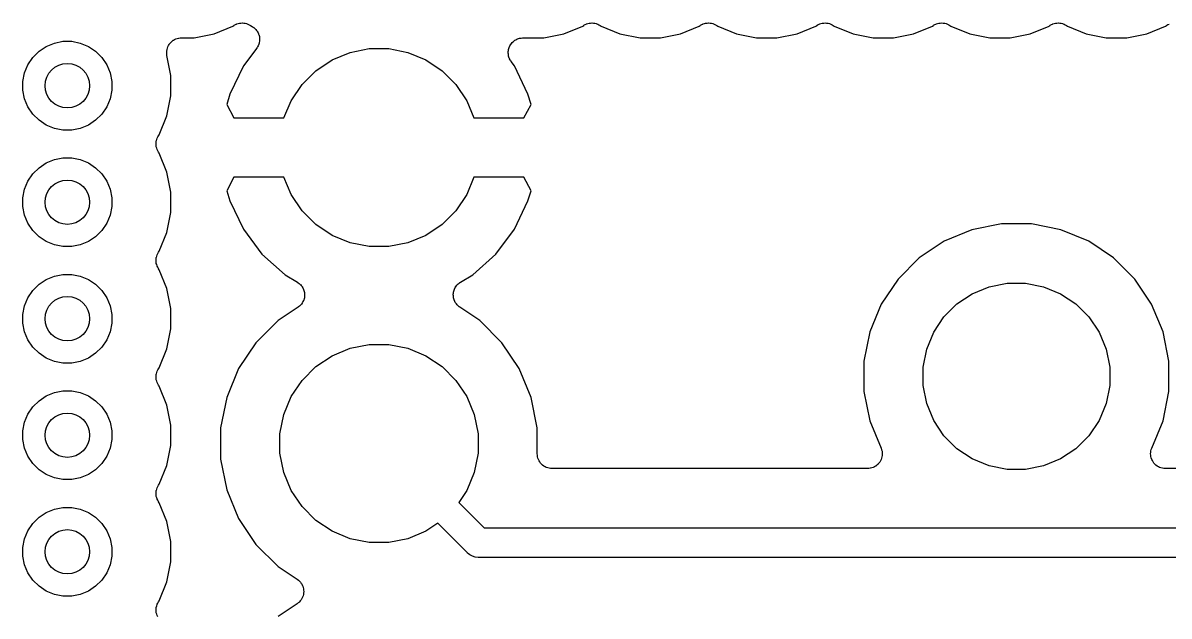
# Model space of a CAD drawing. Extents: x 1.14 to 3.55, y -2.64 to -1.26.
# Drawn here: x 2.9378 to 3.3248, y -2.4233 to -2.2229 of the extents above; entities that cross this region are included whole.
import ezdxf

# ---------------------------------------------------------------- set-up
doc = ezdxf.new("R2010")
doc.units = 0
doc.header["$MEASUREMENT"] = 0
doc.layers.add('BLACK', color=7, linetype='CONTINUOUS')

msp = doc.modelspace()

# ---------------------------------------------------------------- linework, layer by layer
at = {"layer": 'BLACK', "linetype": 'CONTINUOUS'}
for p, q in [((3.00234, -2.22657), (3.0087, -2.22393)), ((3.0087, -2.22393), (3.00903, -2.22371)), ((3.00903, -2.22371), (3.00905, -2.2237)), ((3.00905, -2.2237), (3.00905, -2.2237)), ((3.00905, -2.2237), (3.00906, -2.2237)), ((3.00906, -2.2237), (3.00909, -2.22367)), ((3.00909, -2.22367), (3.00951, -2.22346)), ((3.00951, -2.22346), (3.00992, -2.22324)), ((3.00992, -2.22324), (3.00994, -2.22323)), ((3.00994, -2.22323), (3.00996, -2.22322)), ((3.00996, -2.22322), (3.01041, -2.22309)), ((3.01041, -2.22309), (3.01085, -2.22296)), ((3.01085, -2.22296), (3.01087, -2.22296)), ((3.01087, -2.22296), (3.0109, -2.22295)), ((3.0109, -2.22295), (3.01136, -2.22291)), ((3.01136, -2.22291), (3.01182, -2.22287)), ((3.01182, -2.22287), (3.01185, -2.22287)), ((3.01185, -2.22287), (3.01187, -2.22287)), ((3.01187, -2.22287), (3.01233, -2.22292)), ((3.01233, -2.22292), (3.01279, -2.22297)), ((3.01279, -2.22297), (3.01282, -2.22297)), ((3.01282, -2.22297), (3.01284, -2.22297)), ((3.01284, -2.22297), (3.01328, -2.22311)), ((3.01328, -2.22311), (3.01373, -2.22325)), ((3.01373, -2.22325), (3.01375, -2.22326)), ((3.01375, -2.22326), (3.01377, -2.22327)), ((3.01377, -2.22327), (3.01418, -2.22349)), ((3.01418, -2.22349), (3.01459, -2.22371)), ((3.01459, -2.22371), (3.01521, -2.22413)), ((3.01521, -2.22413), (3.01553, -2.2243)), ((3.01553, -2.2243), (3.01562, -2.22438)), ((3.01562, -2.22438), (3.01571, -2.22444)), ((3.01571, -2.22444), (3.01599, -2.22469)), ((3.01599, -2.22469), (3.01628, -2.22493)), ((3.01628, -2.22493), (3.01635, -2.22502)), ((3.01635, -2.22502), (3.01643, -2.2251)), ((3.01643, -2.2251), (3.01665, -2.2254)), ((3.01665, -2.2254), (3.01689, -2.22569)), ((3.12045, -2.22657), (3.12681, -2.22393)), ((3.12681, -2.22393), (3.12714, -2.22371)), ((3.12714, -2.22371), (3.12716, -2.2237)), ((3.12716, -2.2237), (3.12717, -2.2237)), ((3.12717, -2.2237), (3.1272, -2.22367)), ((3.12717, -2.2237), (3.12717, -2.2237)), ((3.1272, -2.22367), (3.12762, -2.22346)), ((3.12762, -2.22346), (3.12803, -2.22324)), ((3.12803, -2.22324), (3.12805, -2.22323)), ((3.12805, -2.22323), (3.12807, -2.22322)), ((3.12807, -2.22322), (3.12852, -2.22309)), ((3.12852, -2.22309), (3.12896, -2.22296)), ((3.12896, -2.22296), (3.12898, -2.22296)), ((3.12898, -2.22296), (3.12901, -2.22295)), ((3.12901, -2.22295), (3.12947, -2.22291)), ((3.12947, -2.22291), (3.12993, -2.22287)), ((3.12993, -2.22287), (3.12996, -2.22287)), ((3.12996, -2.22287), (3.12998, -2.22287)), ((3.12998, -2.22287), (3.13044, -2.22292)), ((3.13044, -2.22292), (3.13091, -2.22297)), ((3.13091, -2.22297), (3.13093, -2.22297)), ((3.13093, -2.22297), (3.13095, -2.22297)), ((3.13095, -2.22297), (3.13139, -2.22311)), ((3.13139, -2.22311), (3.13184, -2.22325)), ((3.13184, -2.22325), (3.13186, -2.22326)), ((3.13186, -2.22326), (3.13188, -2.22327)), ((3.13188, -2.22327), (3.13229, -2.22349)), ((3.13229, -2.22349), (3.1327, -2.22371)), ((3.1327, -2.22371), (3.13303, -2.22393)), ((3.13303, -2.22393), (3.1394, -2.22657)), ((3.15982, -2.22657), (3.16619, -2.22393)), ((3.16619, -2.22393), (3.16651, -2.22371)), ((3.16651, -2.22371), (3.16653, -2.2237)), ((3.16653, -2.2237), (3.16654, -2.2237)), ((3.16654, -2.2237), (3.16657, -2.22367)), ((3.16654, -2.2237), (3.16654, -2.2237)), ((3.16657, -2.22367), (3.16699, -2.22346)), ((3.16699, -2.22346), (3.1674, -2.22324)), ((3.1674, -2.22324), (3.16742, -2.22323)), ((3.16742, -2.22323), (3.16744, -2.22322)), ((3.16744, -2.22322), (3.16789, -2.22309)), ((3.16789, -2.22309), (3.16833, -2.22296)), ((3.16833, -2.22296), (3.16835, -2.22296)), ((3.16835, -2.22296), (3.16838, -2.22295)), ((3.16838, -2.22295), (3.16884, -2.22291)), ((3.16884, -2.22291), (3.1693, -2.22287)), ((3.1693, -2.22287), (3.16933, -2.22287)), ((3.16933, -2.22287), (3.16935, -2.22287)), ((3.16935, -2.22287), (3.16981, -2.22292)), ((3.16981, -2.22292), (3.17028, -2.22297)), ((3.17028, -2.22297), (3.1703, -2.22297)), ((3.1703, -2.22297), (3.17032, -2.22297)), ((3.17032, -2.22297), (3.17076, -2.22311)), ((3.17076, -2.22311), (3.17121, -2.22325)), ((3.17121, -2.22325), (3.17123, -2.22326)), ((3.17123, -2.22326), (3.17125, -2.22327)), ((3.17125, -2.22327), (3.17166, -2.22349)), ((3.17166, -2.22349), (3.17207, -2.22371)), ((3.17207, -2.22371), (3.1724, -2.22393)), ((3.1724, -2.22393), (3.17877, -2.22657)), ((3.19919, -2.22657), (3.20556, -2.22393)), ((3.20556, -2.22393), (3.20588, -2.22371)), ((3.20588, -2.22371), (3.2059, -2.2237)), ((3.2059, -2.2237), (3.20591, -2.2237)), ((3.20591, -2.2237), (3.20594, -2.22367)), ((3.20591, -2.2237), (3.20591, -2.2237)), ((3.20594, -2.22367), (3.20636, -2.22346)), ((3.20636, -2.22346), (3.20677, -2.22324)), ((3.20677, -2.22324), (3.20679, -2.22323)), ((3.20679, -2.22323), (3.20681, -2.22322)), ((3.20681, -2.22322), (3.20726, -2.22309)), ((3.20726, -2.22309), (3.2077, -2.22296)), ((3.2077, -2.22296), (3.20772, -2.22296)), ((3.20772, -2.22296), (3.20775, -2.22295)), ((3.20775, -2.22295), (3.20821, -2.22291)), ((3.20821, -2.22291), (3.20867, -2.22287)), ((3.20867, -2.22287), (3.2087, -2.22287)), ((3.2087, -2.22287), (3.20872, -2.22287)), ((3.20872, -2.22287), (3.20918, -2.22292)), ((3.20918, -2.22292), (3.20965, -2.22297)), ((3.20965, -2.22297), (3.20967, -2.22297)), ((3.20967, -2.22297), (3.20969, -2.22297)), ((3.20969, -2.22297), (3.21013, -2.22311)), ((3.21013, -2.22311), (3.21058, -2.22325)), ((3.21058, -2.22325), (3.2106, -2.22326)), ((3.2106, -2.22326), (3.21062, -2.22327)), ((3.21062, -2.22327), (3.21103, -2.22349)), ((3.21103, -2.22349), (3.21144, -2.22371)), ((3.21144, -2.22371), (3.21177, -2.22393)), ((3.21177, -2.22393), (3.21814, -2.22657)), ((3.23856, -2.22657), (3.24493, -2.22393)), ((3.24493, -2.22393), (3.24525, -2.22371)), ((3.24525, -2.22371), (3.24527, -2.2237)), ((3.24527, -2.2237), (3.24528, -2.2237)), ((3.24528, -2.2237), (3.24531, -2.22367)), ((3.24528, -2.2237), (3.24528, -2.2237)), ((3.24531, -2.22367), (3.24573, -2.22346)), ((3.24573, -2.22346), (3.24614, -2.22324)), ((3.24614, -2.22324), (3.24616, -2.22323)), ((3.24616, -2.22323), (3.24618, -2.22322)), ((3.24618, -2.22322), (3.24663, -2.22309)), ((3.24663, -2.22309), (3.24707, -2.22296)), ((3.24707, -2.22296), (3.2471, -2.22296)), ((3.2471, -2.22296), (3.24712, -2.22295)), ((3.24712, -2.22295), (3.24758, -2.22291)), ((3.24758, -2.22291), (3.24804, -2.22287)), ((3.24804, -2.22287), (3.24807, -2.22287)), ((3.24807, -2.22287), (3.24809, -2.22287)), ((3.24809, -2.22287), (3.24855, -2.22292)), ((3.24855, -2.22292), (3.24902, -2.22297)), ((3.24902, -2.22297), (3.24904, -2.22297)), ((3.24904, -2.22297), (3.24906, -2.22297)), ((3.24906, -2.22297), (3.2495, -2.22311)), ((3.2495, -2.22311), (3.24995, -2.22325)), ((3.24995, -2.22325), (3.24997, -2.22326)), ((3.24997, -2.22326), (3.24999, -2.22327)), ((3.24999, -2.22327), (3.2504, -2.22349)), ((3.2504, -2.22349), (3.25081, -2.22371)), ((3.25081, -2.22371), (3.25114, -2.22393)), ((3.25114, -2.22393), (3.25751, -2.22657)), ((3.27793, -2.22657), (3.2843, -2.22393)), ((3.2843, -2.22393), (3.28462, -2.22371)), ((3.28462, -2.22371), (3.28464, -2.2237)), ((3.28464, -2.2237), (3.28465, -2.2237)), ((3.28465, -2.2237), (3.28468, -2.22367)), ((3.28465, -2.2237), (3.28465, -2.2237)), ((3.28468, -2.22367), (3.2851, -2.22346)), ((3.2851, -2.22346), (3.28551, -2.22324)), ((3.28551, -2.22324), (3.28553, -2.22323)), ((3.28553, -2.22323), (3.28555, -2.22322)), ((3.28555, -2.22322), (3.286, -2.22309)), ((3.286, -2.22309), (3.28644, -2.22296)), ((3.28644, -2.22296), (3.28647, -2.22296)), ((3.28647, -2.22296), (3.28649, -2.22295)), ((3.28649, -2.22295), (3.28695, -2.22291)), ((3.28695, -2.22291), (3.28741, -2.22287)), ((3.28741, -2.22287), (3.28744, -2.22287)), ((3.28744, -2.22287), (3.28746, -2.22287)), ((3.28746, -2.22287), (3.28792, -2.22292)), ((3.28792, -2.22292), (3.28839, -2.22297)), ((3.28839, -2.22297), (3.28841, -2.22297)), ((3.28841, -2.22297), (3.28843, -2.22297)), ((3.28843, -2.22297), (3.28887, -2.22311)), ((3.28887, -2.22311), (3.28932, -2.22325)), ((3.28932, -2.22325), (3.28934, -2.22326)), ((3.28934, -2.22326), (3.28936, -2.22327)), ((3.28936, -2.22327), (3.28977, -2.22349)), ((3.28977, -2.22349), (3.29018, -2.22371)), ((3.29018, -2.22371), (3.29051, -2.22393)), ((3.29051, -2.22393), (3.29688, -2.22657)), ((3.3173, -2.22657), (3.32367, -2.22393)), ((3.32367, -2.22393), (3.32399, -2.22371)), ((3.32399, -2.22371), (3.32401, -2.2237)), ((3.32401, -2.2237), (3.32402, -2.2237)), ((3.32402, -2.2237), (3.32405, -2.22367)), ((3.32402, -2.2237), (3.32402, -2.2237)), ((3.32405, -2.22367), (3.32447, -2.22346)), ((3.32447, -2.22346), (3.32488, -2.22324)), ((2.94838, -2.22967), (2.95128, -2.22909)), ((2.95128, -2.22909), (2.95423, -2.22909)), ((2.95423, -2.22909), (2.95713, -2.22967)), ((2.98749, -2.22973), (2.98779, -2.22937)), ((2.98779, -2.22937), (2.9878, -2.22936)), ((2.9878, -2.22936), (2.98781, -2.22934)), ((2.98781, -2.22934), (2.98818, -2.22905)), ((2.98818, -2.22905), (2.98855, -2.22875)), ((2.98855, -2.22875), (2.98856, -2.22874)), ((2.98856, -2.22874), (2.98857, -2.22873)), ((2.98857, -2.22873), (2.98899, -2.22851)), ((2.98899, -2.22851), (2.98941, -2.22829)), ((2.98941, -2.22829), (2.98942, -2.22829)), ((2.98942, -2.22829), (2.98944, -2.22828)), ((2.98944, -2.22828), (2.98989, -2.22814)), ((2.98989, -2.22814), (2.99034, -2.22801)), ((2.99034, -2.22801), (2.99036, -2.22801)), ((2.99036, -2.22801), (2.99037, -2.228)), ((2.99037, -2.228), (2.99085, -2.22796)), ((2.99085, -2.22796), (2.99132, -2.22791)), ((2.99132, -2.22791), (2.99557, -2.22791)), ((2.99557, -2.22791), (3.00234, -2.22657)), ((3.01689, -2.22569), (3.01694, -2.22579)), ((3.01694, -2.22579), (3.01701, -2.22589)), ((3.01701, -2.22589), (3.01716, -2.22623)), ((3.01716, -2.22623), (3.01734, -2.22656)), ((3.01734, -2.22656), (3.01737, -2.22667)), ((3.01737, -2.22667), (3.01742, -2.22677)), ((3.01742, -2.22677), (3.01751, -2.22714)), ((3.01751, -2.22714), (3.01761, -2.22749)), ((3.01756, -2.22955), (3.01754, -2.22966)), ((3.01759, -2.22944), (3.01756, -2.22955)), ((3.01763, -2.22906), (3.01759, -2.22944)), ((3.01761, -2.22749), (3.01762, -2.22761)), ((3.01762, -2.22761), (3.01765, -2.22772)), ((3.01769, -2.22869), (3.01763, -2.22906)), ((3.01765, -2.22772), (3.01766, -2.22809)), ((3.01766, -2.22809), (3.0177, -2.22847)), ((3.0177, -2.22847), (3.01768, -2.22858)), ((3.01768, -2.22858), (3.01769, -2.22869)), ((3.10274, -2.22983), (3.10297, -2.22954)), ((3.10297, -2.22954), (3.10305, -2.22946)), ((3.10305, -2.22946), (3.10313, -2.22937)), ((3.10313, -2.22937), (3.10342, -2.22913)), ((3.10342, -2.22913), (3.10369, -2.22888)), ((3.10369, -2.22888), (3.10379, -2.22882)), ((3.10379, -2.22882), (3.10389, -2.22875)), ((3.10389, -2.22875), (3.10421, -2.22858)), ((3.10421, -2.22858), (3.10453, -2.22839)), ((3.10453, -2.22839), (3.10464, -2.22835)), ((3.10464, -2.22835), (3.10475, -2.22829)), ((3.10475, -2.22829), (3.1051, -2.22818)), ((3.1051, -2.22818), (3.10545, -2.22806)), ((3.10545, -2.22806), (3.10557, -2.22804)), ((3.10557, -2.22804), (3.10568, -2.22801)), ((3.10568, -2.22801), (3.10605, -2.22797)), ((3.10605, -2.22797), (3.10642, -2.22792)), ((3.10642, -2.22792), (3.10653, -2.22792)), ((3.10653, -2.22792), (3.10665, -2.22791)), ((3.10665, -2.22791), (3.11368, -2.22791)), ((3.11368, -2.22791), (3.12045, -2.22657)), ((3.1394, -2.22657), (3.14616, -2.22791)), ((3.14616, -2.22791), (3.15305, -2.22791)), ((3.15305, -2.22791), (3.15982, -2.22657)), ((3.17877, -2.22657), (3.18553, -2.22791)), ((3.18553, -2.22791), (3.19242, -2.22791)), ((3.19242, -2.22791), (3.19919, -2.22657)), ((3.21814, -2.22657), (3.2249, -2.22791)), ((3.2249, -2.22791), (3.23179, -2.22791)), ((3.23179, -2.22791), (3.23856, -2.22657)), ((3.25751, -2.22657), (3.26427, -2.22791)), ((3.26427, -2.22791), (3.27116, -2.22791)), ((3.27116, -2.22791), (3.27793, -2.22657)), ((3.29688, -2.22657), (3.30364, -2.22791)), ((3.30364, -2.22791), (3.31053, -2.22791)), ((3.31053, -2.22791), (3.3173, -2.22657)), ((2.9411, -2.23453), (2.94319, -2.23244)), ((2.94319, -2.23244), (2.94565, -2.2308)), ((2.94565, -2.2308), (2.94838, -2.22967)), ((2.95713, -2.22967), (2.95986, -2.2308)), ((2.95986, -2.2308), (2.96232, -2.23244)), ((2.96232, -2.23244), (2.96441, -2.23453)), ((2.98632, -2.23285), (2.98637, -2.23238)), ((2.98632, -2.23286), (2.98632, -2.23285)), ((2.98632, -2.23288), (2.98632, -2.23286)), ((2.98636, -2.23335), (2.98632, -2.23288)), ((2.9864, -2.23382), (2.98636, -2.23335)), ((2.98637, -2.23238), (2.98642, -2.23191)), ((2.98642, -2.23188), (2.98657, -2.23143)), ((2.98642, -2.23189), (2.98642, -2.23188)), ((2.98642, -2.23191), (2.98642, -2.23189)), ((2.98657, -2.23143), (2.98671, -2.23098)), ((2.98671, -2.23096), (2.98672, -2.23095)), ((2.98671, -2.23098), (2.98671, -2.23096)), ((2.98672, -2.23095), (2.98694, -2.23053)), ((2.98694, -2.23053), (2.98717, -2.23012)), ((2.98717, -2.23012), (2.98718, -2.23011)), ((2.98718, -2.23011), (2.98719, -2.23009)), ((2.98719, -2.23009), (2.98749, -2.22973)), ((3.01671, -2.23141), (3.01224, -2.2374)), ((3.01676, -2.23131), (3.01671, -2.23141)), ((3.01684, -2.23123), (3.01676, -2.23131)), ((3.01702, -2.2309), (3.01684, -2.23123)), ((3.01721, -2.23058), (3.01702, -2.2309)), ((3.01725, -2.23047), (3.01721, -2.23058)), ((3.0173, -2.23037), (3.01725, -2.23047)), ((3.01741, -2.23001), (3.0173, -2.23037)), ((3.01754, -2.22966), (3.01741, -2.23001)), ((3.04215, -2.23534), (3.04824, -2.23282)), ((3.04824, -2.23282), (3.0547, -2.23154)), ((3.0547, -2.23154), (3.0613, -2.23154)), ((3.0613, -2.23154), (3.06776, -2.23282)), ((3.06776, -2.23282), (3.07385, -2.23534)), ((3.10165, -2.23288), (3.10169, -2.23251)), ((3.10166, -2.233), (3.10165, -2.23288)), ((3.10166, -2.23312), (3.10166, -2.233)), ((3.10171, -2.23348), (3.10166, -2.23312)), ((3.10169, -2.23251), (3.10171, -2.23214)), ((3.10171, -2.23214), (3.10174, -2.23203)), ((3.10174, -2.23203), (3.10175, -2.23191)), ((3.10175, -2.23191), (3.10186, -2.23155)), ((3.10186, -2.23155), (3.10196, -2.2312)), ((3.10196, -2.2312), (3.10201, -2.23109)), ((3.10201, -2.23109), (3.10204, -2.23098)), ((3.10204, -2.23098), (3.10222, -2.23065)), ((3.10222, -2.23065), (3.10238, -2.23032)), ((3.10238, -2.23032), (3.10245, -2.23022)), ((3.10245, -2.23022), (3.10251, -2.23012)), ((3.10251, -2.23012), (3.10274, -2.22983)), ((2.93833, -2.23972), (2.93946, -2.23699)), ((2.93946, -2.23699), (2.9411, -2.23453)), ((2.96441, -2.23453), (2.96605, -2.23699)), ((2.96605, -2.23699), (2.96718, -2.23972)), ((2.9864, -2.23385), (2.9864, -2.23382)), ((2.98641, -2.23389), (2.9864, -2.23385)), ((2.9864, -2.23385), (2.9864, -2.23385)), ((2.9864, -2.23385), (2.9864, -2.23385)), ((2.98776, -2.24065), (2.98641, -2.23389)), ((3.03667, -2.23901), (3.04215, -2.23534)), ((3.07385, -2.23534), (3.07933, -2.23901)), ((3.10174, -2.23385), (3.10171, -2.23348)), ((3.10177, -2.23396), (3.10174, -2.23385)), ((3.10179, -2.23408), (3.10177, -2.23396)), ((3.10191, -2.23443), (3.10179, -2.23408)), ((3.10202, -2.23479), (3.10191, -2.23443)), ((3.10207, -2.23489), (3.10202, -2.23479)), ((3.10211, -2.235), (3.10207, -2.23489)), ((3.1023, -2.23532), (3.10211, -2.235)), ((3.10247, -2.23565), (3.1023, -2.23532)), ((3.10254, -2.23574), (3.10247, -2.23565)), ((3.1026, -2.23585), (3.10254, -2.23574)), ((3.10264, -2.2359), (3.1026, -2.23585)), ((3.10376, -2.2374), (3.10264, -2.2359)), ((2.93776, -2.24262), (2.93833, -2.23972)), ((2.96718, -2.23972), (2.96776, -2.24262)), ((2.98776, -2.24754), (2.98776, -2.24065)), ((3.01224, -2.2374), (3.00768, -2.24696)), ((3.03201, -2.24367), (3.03667, -2.23901)), ((3.07933, -2.23901), (3.08399, -2.24367)), ((3.10832, -2.24696), (3.10376, -2.2374)), ((2.93776, -2.24557), (2.93776, -2.24262)), ((2.96776, -2.24262), (2.96776, -2.24557)), ((3.02834, -2.24915), (3.03201, -2.24367)), ((3.08399, -2.24367), (3.08766, -2.24915)), ((2.93833, -2.24847), (2.93776, -2.24557)), ((2.93946, -2.2512), (2.93833, -2.24847)), ((2.96718, -2.24847), (2.96605, -2.2512)), ((2.96776, -2.24557), (2.96718, -2.24847)), ((2.98641, -2.2543), (2.98776, -2.24754)), ((3.00768, -2.24696), (3.00663, -2.25043)), ((3.10937, -2.25043), (3.10832, -2.24696)), ((2.9411, -2.25366), (2.93946, -2.2512)), ((2.96605, -2.2512), (2.96441, -2.25366)), ((3.00663, -2.25043), (3.00904, -2.255)), ((3.02592, -2.255), (3.02834, -2.24915)), ((3.08766, -2.24915), (3.09008, -2.255)), ((3.10696, -2.255), (3.10937, -2.25043)), ((2.94319, -2.25575), (2.9411, -2.25366)), ((2.94565, -2.25739), (2.94319, -2.25575)), ((2.96232, -2.25575), (2.95986, -2.25739)), ((2.96441, -2.25366), (2.96232, -2.25575)), ((2.98377, -2.26067), (2.98641, -2.2543)), ((3.00904, -2.255), (3.02592, -2.255)), ((3.09008, -2.255), (3.10696, -2.255)), ((2.94838, -2.25852), (2.94565, -2.25739)), ((2.95128, -2.25909), (2.94838, -2.25852)), ((2.95423, -2.25909), (2.95128, -2.25909)), ((2.95713, -2.25852), (2.95423, -2.25909)), ((2.95986, -2.25739), (2.95713, -2.25852)), ((2.98271, -2.26372), (2.98276, -2.26326)), ((2.98271, -2.26374), (2.98271, -2.26372)), ((2.98271, -2.26377), (2.98271, -2.26374)), ((2.98275, -2.26423), (2.98271, -2.26377)), ((2.98279, -2.26469), (2.98275, -2.26423)), ((2.98276, -2.26326), (2.98281, -2.2628)), ((2.98281, -2.26277), (2.98282, -2.26275)), ((2.98281, -2.2628), (2.98281, -2.26277)), ((2.98282, -2.26275), (2.98296, -2.26231)), ((2.98296, -2.26231), (2.98309, -2.26186)), ((2.98309, -2.26186), (2.9831, -2.26184)), ((2.9831, -2.26184), (2.98311, -2.26182)), ((2.98311, -2.26182), (2.98333, -2.26141)), ((2.98333, -2.26141), (2.98355, -2.261)), ((2.98355, -2.261), (2.98377, -2.26067)), ((2.9828, -2.26472), (2.98279, -2.26469)), ((2.9828, -2.26474), (2.9828, -2.26472)), ((2.98294, -2.26518), (2.9828, -2.26474)), ((2.98307, -2.26563), (2.98294, -2.26518)), ((2.98308, -2.26565), (2.98307, -2.26563)), ((2.98308, -2.26567), (2.98308, -2.26565)), ((2.9833, -2.26608), (2.98308, -2.26567)), ((2.98351, -2.2665), (2.9833, -2.26608)), ((2.98354, -2.26653), (2.98351, -2.2665)), ((2.98354, -2.26654), (2.98354, -2.26653)), ((2.98355, -2.26656), (2.98354, -2.26654)), ((2.98354, -2.26654), (2.98354, -2.26654)), ((2.98377, -2.26689), (2.98355, -2.26656)), ((2.98641, -2.27326), (2.98377, -2.26689)), ((2.9411, -2.2739), (2.94319, -2.27181)), ((2.94319, -2.27181), (2.94565, -2.27017)), ((2.94565, -2.27017), (2.94838, -2.26904)), ((2.94838, -2.26904), (2.95128, -2.26846)), ((2.95128, -2.26846), (2.95423, -2.26846)), ((2.95423, -2.26846), (2.95713, -2.26904)), ((2.95713, -2.26904), (2.95986, -2.27017)), ((2.95986, -2.27017), (2.96232, -2.27181)), ((2.96232, -2.27181), (2.96441, -2.2739)), ((2.93946, -2.27636), (2.9411, -2.2739)), ((2.96441, -2.2739), (2.96605, -2.27636)), ((2.98776, -2.28002), (2.98641, -2.27326)), ((3.00904, -2.275), (3.00663, -2.27957)), ((3.02592, -2.275), (3.00904, -2.275)), ((3.02834, -2.28085), (3.02592, -2.275)), ((3.09008, -2.275), (3.08766, -2.28085)), ((3.10696, -2.275), (3.09008, -2.275)), ((3.10937, -2.27957), (3.10696, -2.275)), ((2.93776, -2.28199), (2.93833, -2.27909)), ((2.93833, -2.27909), (2.93946, -2.27636)), ((2.96605, -2.27636), (2.96718, -2.27909)), ((2.96718, -2.27909), (2.96776, -2.28199)), ((3.00663, -2.27957), (3.00768, -2.28304)), ((3.10832, -2.28304), (3.10937, -2.27957)), ((2.93776, -2.28494), (2.93776, -2.28199)), ((2.96776, -2.28199), (2.96776, -2.28494)), ((2.98776, -2.28691), (2.98776, -2.28002)), ((3.00768, -2.28304), (3.01224, -2.2926)), ((3.03201, -2.28633), (3.02834, -2.28085)), ((3.08766, -2.28085), (3.08399, -2.28633)), ((3.10376, -2.2926), (3.10832, -2.28304)), ((2.93833, -2.28784), (2.93776, -2.28494)), ((2.96776, -2.28494), (2.96718, -2.28784)), ((2.98641, -2.29367), (2.98776, -2.28691)), ((3.03667, -2.29099), (3.03201, -2.28633)), ((3.08399, -2.28633), (3.07933, -2.29099)), ((2.93946, -2.29057), (2.93833, -2.28784)), ((2.9411, -2.29303), (2.93946, -2.29057)), ((2.96605, -2.29057), (2.96441, -2.29303)), ((2.96718, -2.28784), (2.96605, -2.29057)), ((3.04215, -2.29466), (3.03667, -2.29099)), ((3.07933, -2.29099), (3.07385, -2.29466)), ((3.26822, -2.29079), (3.25827, -2.29277)), ((3.27836, -2.29079), (3.26822, -2.29079)), ((3.28831, -2.29277), (3.27836, -2.29079)), ((2.94319, -2.29512), (2.9411, -2.29303)), ((2.94565, -2.29676), (2.94319, -2.29512)), ((2.96232, -2.29512), (2.95986, -2.29676)), ((2.96441, -2.29303), (2.96232, -2.29512)), ((2.98377, -2.30004), (2.98641, -2.29367)), ((3.01224, -2.2926), (3.0185, -2.301)), ((3.04824, -2.29718), (3.04215, -2.29466)), ((3.07385, -2.29466), (3.06776, -2.29718)), ((3.0975, -2.301), (3.10376, -2.2926)), ((3.25827, -2.29277), (3.2489, -2.29665)), ((3.29768, -2.29665), (3.28831, -2.29277)), ((2.94838, -2.29789), (2.94565, -2.29676)), ((2.95128, -2.29846), (2.94838, -2.29789)), ((2.95423, -2.29846), (2.95128, -2.29846)), ((2.95713, -2.29789), (2.95423, -2.29846)), ((2.95986, -2.29676), (2.95713, -2.29789)), ((3.0547, -2.29846), (3.04824, -2.29718)), ((3.0613, -2.29846), (3.0547, -2.29846)), ((3.06776, -2.29718), (3.0613, -2.29846)), ((3.2489, -2.29665), (3.24046, -2.30229)), ((3.30612, -2.30229), (3.29768, -2.29665)), ((2.98271, -2.30309), (2.98276, -2.30263)), ((2.98271, -2.30311), (2.98271, -2.30309)), ((2.98276, -2.30263), (2.98281, -2.30217)), ((2.98281, -2.30214), (2.98282, -2.30212)), ((2.98281, -2.30217), (2.98281, -2.30214)), ((2.98282, -2.30212), (2.98296, -2.30168)), ((2.98296, -2.30168), (2.98309, -2.30123)), ((2.98309, -2.30123), (2.9831, -2.30121)), ((2.9831, -2.30121), (2.98311, -2.30119)), ((2.98311, -2.30119), (2.98333, -2.30078)), ((2.98333, -2.30078), (2.98355, -2.30037)), ((2.98355, -2.30037), (2.98377, -2.30004)), ((3.0185, -2.301), (3.02628, -2.30801)), ((3.08972, -2.30801), (3.0975, -2.301)), ((3.24046, -2.30229), (3.23329, -2.30946)), ((3.31329, -2.30946), (3.30612, -2.30229)), ((2.98271, -2.30314), (2.98271, -2.30311)), ((2.98275, -2.3036), (2.98271, -2.30314)), ((2.98279, -2.30407), (2.98275, -2.3036)), ((2.9828, -2.30409), (2.98279, -2.30407)), ((2.9828, -2.30411), (2.9828, -2.30409)), ((2.98294, -2.30455), (2.9828, -2.30411)), ((2.98307, -2.305), (2.98294, -2.30455)), ((2.98308, -2.30502), (2.98307, -2.305)), ((2.98308, -2.30504), (2.98308, -2.30502)), ((2.9833, -2.30545), (2.98308, -2.30504)), ((2.98351, -2.30587), (2.9833, -2.30545)), ((2.98354, -2.3059), (2.98351, -2.30587)), ((2.98354, -2.30591), (2.98354, -2.3059)), ((2.98355, -2.30593), (2.98354, -2.30591)), ((2.98354, -2.30591), (2.98354, -2.30591)), ((2.98377, -2.30626), (2.98355, -2.30593)), ((2.98641, -2.31263), (2.98377, -2.30626)), ((2.94319, -2.31118), (2.94565, -2.30954)), ((2.94565, -2.30954), (2.94838, -2.30841)), ((2.94838, -2.30841), (2.95128, -2.30783)), ((2.95128, -2.30783), (2.95423, -2.30783)), ((2.95423, -2.30783), (2.95713, -2.30841)), ((2.95713, -2.30841), (2.95986, -2.30954)), ((2.95986, -2.30954), (2.96232, -2.31118)), ((3.02628, -2.30801), (3.03046, -2.3105)), ((3.03046, -2.3105), (3.03052, -2.31054)), ((3.03052, -2.31054), (3.03061, -2.31061)), ((3.03061, -2.31061), (3.03072, -2.31066)), ((3.03072, -2.31066), (3.031, -2.3109)), ((3.08505, -2.31086), (3.08534, -2.31062)), ((3.08534, -2.31062), (3.08544, -2.31057)), ((3.08544, -2.31057), (3.08554, -2.3105)), ((3.08554, -2.3105), (3.08972, -2.30801)), ((3.23329, -2.30946), (3.22765, -2.3179)), ((3.2641, -2.312), (3.27019, -2.31079)), ((3.27019, -2.31079), (3.27639, -2.31079)), ((3.27639, -2.31079), (3.28248, -2.312)), ((3.31892, -2.3179), (3.31329, -2.30946)), ((2.93946, -2.31573), (2.9411, -2.31327)), ((2.9411, -2.31327), (2.94319, -2.31118)), ((2.96232, -2.31118), (2.96441, -2.31327)), ((2.96441, -2.31327), (2.96605, -2.31573)), ((2.98776, -2.31939), (2.98641, -2.31263)), ((3.031, -2.3109), (3.0313, -2.31113)), ((3.0313, -2.31113), (3.03138, -2.31121)), ((3.03138, -2.31121), (3.03147, -2.31129)), ((3.03147, -2.31129), (3.0317, -2.31158)), ((3.0317, -2.31158), (3.03195, -2.31186)), ((3.03195, -2.31186), (3.03201, -2.31196)), ((3.03201, -2.31196), (3.03208, -2.31205)), ((3.03208, -2.31205), (3.03225, -2.31238)), ((3.03225, -2.31238), (3.03244, -2.3127)), ((3.03244, -2.3127), (3.03248, -2.31281)), ((3.03248, -2.31281), (3.03253, -2.31291)), ((3.03253, -2.31291), (3.03264, -2.31327)), ((3.03264, -2.31327), (3.03276, -2.31362)), ((3.03276, -2.31362), (3.03278, -2.31373)), ((3.03278, -2.31373), (3.03281, -2.31385)), ((3.03281, -2.31385), (3.03285, -2.31422)), ((3.03285, -2.31422), (3.0329, -2.31458)), ((3.0329, -2.31458), (3.03289, -2.3147)), ((3.03289, -2.3147), (3.0329, -2.31482)), ((3.0831, -2.31451), (3.08316, -2.31415)), ((3.08311, -2.31463), (3.0831, -2.31451)), ((3.0831, -2.31475), (3.08311, -2.31463)), ((3.08316, -2.31415), (3.0832, -2.31378)), ((3.0832, -2.31378), (3.08324, -2.31367)), ((3.08324, -2.31367), (3.08325, -2.31355)), ((3.08325, -2.31355), (3.08338, -2.3132)), ((3.08338, -2.3132), (3.08349, -2.31285)), ((3.08349, -2.31285), (3.08355, -2.31274)), ((3.08355, -2.31274), (3.08359, -2.31263)), ((3.08359, -2.31263), (3.08378, -2.31232)), ((3.08378, -2.31232), (3.08396, -2.31199)), ((3.08396, -2.31199), (3.08403, -2.3119)), ((3.08403, -2.3119), (3.08409, -2.3118)), ((3.08409, -2.3118), (3.08435, -2.31152)), ((3.08435, -2.31152), (3.08458, -2.31124)), ((3.08458, -2.31124), (3.08467, -2.31116)), ((3.08467, -2.31116), (3.08475, -2.31108)), ((3.08475, -2.31108), (3.08505, -2.31086)), ((3.25321, -2.31782), (3.25837, -2.31438)), ((3.25837, -2.31438), (3.2641, -2.312)), ((3.28248, -2.312), (3.28821, -2.31438)), ((3.28821, -2.31438), (3.29337, -2.31782)), ((2.93776, -2.32136), (2.93833, -2.31846)), ((2.93833, -2.31846), (2.93946, -2.31573)), ((2.96605, -2.31573), (2.96718, -2.31846)), ((2.96718, -2.31846), (2.96776, -2.32136)), ((3.03115, -2.31857), (3.03087, -2.31882)), ((3.03144, -2.31833), (3.03115, -2.31857)), ((3.03151, -2.31824), (3.03144, -2.31833)), ((3.0316, -2.31817), (3.03151, -2.31824)), ((3.03182, -2.31787), (3.0316, -2.31817)), ((3.03206, -2.31758), (3.03182, -2.31787)), ((3.03211, -2.31748), (3.03206, -2.31758)), ((3.03218, -2.31738), (3.03211, -2.31748)), ((3.03234, -2.31705), (3.03218, -2.31738)), ((3.03252, -2.31672), (3.03234, -2.31705)), ((3.03255, -2.31661), (3.03252, -2.31672)), ((3.0326, -2.3165), (3.03255, -2.31661)), ((3.03269, -2.31614), (3.0326, -2.3165)), ((3.0328, -2.31579), (3.03269, -2.31614)), ((3.03282, -2.31567), (3.0328, -2.31579)), ((3.03284, -2.31556), (3.03282, -2.31567)), ((3.03286, -2.31519), (3.03284, -2.31556)), ((3.0329, -2.31482), (3.03286, -2.31519)), ((3.08313, -2.31512), (3.0831, -2.31475)), ((3.08315, -2.31549), (3.08313, -2.31512)), ((3.08317, -2.3156), (3.08315, -2.31549)), ((3.08318, -2.31572), (3.08317, -2.3156)), ((3.08329, -2.31608), (3.08318, -2.31572)), ((3.08337, -2.31644), (3.08329, -2.31608)), ((3.08342, -2.31654), (3.08337, -2.31644)), ((3.08346, -2.31666), (3.08342, -2.31654)), ((3.08363, -2.31699), (3.08346, -2.31666)), ((3.08378, -2.31732), (3.08363, -2.31699)), ((3.08385, -2.31742), (3.08378, -2.31732)), ((3.08391, -2.31752), (3.08385, -2.31742)), ((3.08414, -2.31781), (3.08391, -2.31752)), ((3.08436, -2.31811), (3.08414, -2.31781)), ((3.08444, -2.31819), (3.08436, -2.31811)), ((3.08452, -2.31828), (3.08444, -2.31819)), ((3.0848, -2.31852), (3.08452, -2.31828)), ((3.08507, -2.31878), (3.0848, -2.31852)), ((3.22765, -2.3179), (3.22377, -2.32727)), ((3.24882, -2.32221), (3.25321, -2.31782)), ((3.29337, -2.31782), (3.29775, -2.32221)), ((3.32281, -2.32727), (3.31892, -2.3179)), ((2.93776, -2.32431), (2.93776, -2.32136)), ((2.96776, -2.32136), (2.96776, -2.32431)), ((2.98776, -2.32628), (2.98776, -2.31939)), ((3.03068, -2.31895), (3.02392, -2.32347)), ((3.03077, -2.31888), (3.03068, -2.31895)), ((3.03087, -2.31882), (3.03077, -2.31888)), ((3.08517, -2.31884), (3.08507, -2.31878)), ((3.08526, -2.31891), (3.08517, -2.31884)), ((3.08532, -2.31895), (3.08526, -2.31891)), ((3.09208, -2.32347), (3.08532, -2.31895)), ((3.24538, -2.32737), (3.24882, -2.32221)), ((3.29775, -2.32221), (3.3012, -2.32737)), ((2.93833, -2.32721), (2.93776, -2.32431)), ((2.96776, -2.32431), (2.96718, -2.32721)), ((2.98641, -2.33304), (2.98776, -2.32628)), ((3.02392, -2.32347), (3.01647, -2.33092)), ((3.09953, -2.33092), (3.09208, -2.32347)), ((2.93946, -2.32994), (2.93833, -2.32721)), ((2.9411, -2.3324), (2.93946, -2.32994)), ((2.96605, -2.32994), (2.96441, -2.3324)), ((2.96718, -2.32721), (2.96605, -2.32994)), ((3.22377, -2.32727), (3.22179, -2.33722)), ((3.243, -2.3331), (3.24538, -2.32737)), ((3.3012, -2.32737), (3.30358, -2.3331)), ((3.32479, -2.33722), (3.32281, -2.32727)), ((2.94319, -2.33449), (2.9411, -2.3324)), ((2.96441, -2.3324), (2.96232, -2.33449)), ((2.98377, -2.33941), (2.98641, -2.33304)), ((3.01647, -2.33092), (3.01062, -2.33968)), ((3.04215, -2.33534), (3.04824, -2.33282)), ((3.04824, -2.33282), (3.0547, -2.33154)), ((3.0547, -2.33154), (3.0613, -2.33154)), ((3.0613, -2.33154), (3.06776, -2.33282)), ((3.06776, -2.33282), (3.07385, -2.33534)), ((3.10538, -2.33967), (3.09953, -2.33092)), ((3.24179, -2.33919), (3.243, -2.3331)), ((3.30358, -2.3331), (3.30479, -2.33919)), ((2.94565, -2.33613), (2.94319, -2.33449)), ((2.94838, -2.33726), (2.94565, -2.33613)), ((2.95128, -2.33783), (2.94838, -2.33726)), ((2.95423, -2.33783), (2.95128, -2.33783)), ((2.95713, -2.33726), (2.95423, -2.33783)), ((2.95986, -2.33613), (2.95713, -2.33726)), ((2.96232, -2.33449), (2.95986, -2.33613)), ((3.03667, -2.33901), (3.04215, -2.33534)), ((3.07385, -2.33534), (3.07933, -2.33901)), ((3.22179, -2.33722), (3.22179, -2.34736)), ((3.32479, -2.34736), (3.32479, -2.33722)), ((2.98276, -2.342), (2.98281, -2.34154)), ((2.98281, -2.34151), (2.98282, -2.34149)), ((2.98281, -2.34154), (2.98281, -2.34151)), ((2.98282, -2.34149), (2.98296, -2.34105)), ((2.98296, -2.34105), (2.98309, -2.3406)), ((2.98309, -2.3406), (2.9831, -2.34058)), ((2.9831, -2.34058), (2.98311, -2.34056)), ((2.98311, -2.34056), (2.98333, -2.34015)), ((2.98333, -2.34015), (2.98355, -2.33974)), ((2.98355, -2.33974), (2.98377, -2.33941)), ((3.01062, -2.33968), (3.00659, -2.3494)), ((3.03201, -2.34367), (3.03667, -2.33901)), ((3.07933, -2.33901), (3.08399, -2.34367)), ((3.10941, -2.3494), (3.10538, -2.33967)), ((3.24179, -2.34539), (3.24179, -2.33919)), ((3.30479, -2.33919), (3.30479, -2.34539)), ((2.98271, -2.34246), (2.98276, -2.342)), ((2.98271, -2.34248), (2.98271, -2.34246)), ((2.98271, -2.34251), (2.98271, -2.34248)), ((2.98275, -2.34297), (2.98271, -2.34251)), ((2.98279, -2.34344), (2.98275, -2.34297)), ((2.9828, -2.34346), (2.98279, -2.34344)), ((2.9828, -2.34348), (2.9828, -2.34346)), ((2.98294, -2.34392), (2.9828, -2.34348)), ((2.98307, -2.34437), (2.98294, -2.34392)), ((2.98308, -2.34439), (2.98307, -2.34437)), ((2.98308, -2.34441), (2.98308, -2.34439)), ((2.9833, -2.34482), (2.98308, -2.34441)), ((2.98351, -2.34524), (2.9833, -2.34482)), ((2.98354, -2.34527), (2.98351, -2.34524)), ((2.98354, -2.34528), (2.98354, -2.34527)), ((2.98355, -2.3453), (2.98354, -2.34528)), ((2.98354, -2.34528), (2.98354, -2.34528)), ((2.98377, -2.34563), (2.98355, -2.3453)), ((2.98641, -2.352), (2.98377, -2.34563)), ((3.02834, -2.34915), (3.03201, -2.34367)), ((3.08399, -2.34367), (3.08766, -2.34915)), ((3.243, -2.35148), (3.24179, -2.34539)), ((3.30479, -2.34539), (3.30358, -2.35148)), ((2.94319, -2.35055), (2.94565, -2.34891)), ((2.94565, -2.34891), (2.94838, -2.34778)), ((2.94838, -2.34778), (2.95128, -2.3472)), ((2.95128, -2.3472), (2.95423, -2.3472)), ((2.95423, -2.3472), (2.95713, -2.34778)), ((2.95713, -2.34778), (2.95986, -2.34891)), ((2.95986, -2.34891), (2.96232, -2.35055)), ((3.00659, -2.3494), (3.00454, -2.35973)), ((3.02582, -2.35524), (3.02834, -2.34915)), ((3.08766, -2.34915), (3.09018, -2.35524)), ((3.11146, -2.35973), (3.10941, -2.3494)), ((3.22179, -2.34736), (3.22377, -2.35731)), ((3.32281, -2.35731), (3.32479, -2.34736)), ((2.93946, -2.3551), (2.9411, -2.35264)), ((2.9411, -2.35264), (2.94319, -2.35055)), ((2.96232, -2.35055), (2.96441, -2.35264)), ((2.96441, -2.35264), (2.96605, -2.3551)), ((2.98776, -2.35876), (2.98641, -2.352)), ((3.24538, -2.35721), (3.243, -2.35148)), ((3.30358, -2.35148), (3.3012, -2.35721)), ((2.93833, -2.35783), (2.93946, -2.3551)), ((2.96605, -2.3551), (2.96718, -2.35783)), ((3.02454, -2.3617), (3.02582, -2.35524)), ((3.09018, -2.35524), (3.09146, -2.3617)), ((3.24882, -2.36237), (3.24538, -2.35721)), ((3.3012, -2.35721), (3.29775, -2.36237)), ((2.93776, -2.36073), (2.93833, -2.35783)), ((2.93776, -2.36368), (2.93776, -2.36073)), ((2.96718, -2.35783), (2.96776, -2.36073)), ((2.96776, -2.36073), (2.96776, -2.36368)), ((2.98776, -2.36565), (2.98776, -2.35876)), ((3.00454, -2.35973), (3.00454, -2.37027)), ((3.11146, -2.36846), (3.11146, -2.35973)), ((3.22377, -2.35731), (3.2276, -2.36655)), ((3.31898, -2.36655), (3.32281, -2.35731)), ((2.93833, -2.36658), (2.93776, -2.36368)), ((2.96776, -2.36368), (2.96718, -2.36658)), ((3.02454, -2.3683), (3.02454, -2.3617)), ((3.09146, -2.3617), (3.09146, -2.3683)), ((3.25321, -2.36675), (3.24882, -2.36237)), ((3.29775, -2.36237), (3.29337, -2.36675)), ((2.93946, -2.36931), (2.93833, -2.36658)), ((2.96718, -2.36658), (2.96605, -2.36931)), ((2.98641, -2.37241), (2.98776, -2.36565)), ((3.02582, -2.37476), (3.02454, -2.3683)), ((3.09146, -2.3683), (3.09018, -2.37476)), ((3.11151, -2.36893), (3.11146, -2.36846)), ((3.2276, -2.36655), (3.22762, -2.36659)), ((3.22762, -2.36659), (3.22762, -2.36659)), ((3.22762, -2.36659), (3.22762, -2.36659)), ((3.22762, -2.36659), (3.22763, -2.36662)), ((3.22763, -2.36662), (3.22776, -2.36708)), ((3.22776, -2.36708), (3.22789, -2.36753)), ((3.22789, -2.36753), (3.22789, -2.36754)), ((3.22789, -2.36754), (3.2279, -2.36755)), ((3.2279, -2.36755), (3.22794, -2.36803)), ((3.22798, -2.36853), (3.22793, -2.36899)), ((3.22794, -2.36803), (3.22798, -2.3685)), ((3.22798, -2.3685), (3.22798, -2.36851)), ((3.22798, -2.36851), (3.22798, -2.36853)), ((3.25837, -2.3702), (3.25321, -2.36675)), ((3.29337, -2.36675), (3.28821, -2.3702)), ((3.3186, -2.36843), (3.31865, -2.36796)), ((3.3186, -2.36844), (3.3186, -2.36843)), ((3.3186, -2.36846), (3.3186, -2.36844)), ((3.31864, -2.36893), (3.3186, -2.36846)), ((3.31865, -2.36796), (3.31869, -2.36748)), ((3.31869, -2.36748), (3.3187, -2.36747)), ((3.3187, -2.36746), (3.31884, -2.36701)), ((3.3187, -2.36747), (3.3187, -2.36746)), ((3.31884, -2.36701), (3.31898, -2.36655)), ((2.9411, -2.37177), (2.93946, -2.36931)), ((2.94319, -2.37386), (2.9411, -2.37177)), ((2.96441, -2.37177), (2.96232, -2.37386)), ((2.96605, -2.36931), (2.96441, -2.37177)), ((2.98377, -2.37878), (2.98641, -2.37241)), ((3.00454, -2.37027), (3.00659, -2.3806)), ((3.11155, -2.3694), (3.11151, -2.36893)), ((3.11156, -2.36942), (3.11155, -2.3694)), ((3.11156, -2.36944), (3.11156, -2.36942)), ((3.1117, -2.36989), (3.11156, -2.36944)), ((3.11183, -2.37034), (3.1117, -2.36989)), ((3.11184, -2.37035), (3.11183, -2.37034)), ((3.11184, -2.37037), (3.11184, -2.37035)), ((3.11206, -2.37079), (3.11184, -2.37037)), ((3.11228, -2.3712), (3.11206, -2.37079)), ((3.11229, -2.37122), (3.11228, -2.3712)), ((3.1123, -2.37123), (3.11229, -2.37122)), ((3.1126, -2.3716), (3.1123, -2.37123)), ((3.11289, -2.37196), (3.1126, -2.3716)), ((3.11291, -2.37197), (3.11289, -2.37196)), ((3.11292, -2.37199), (3.11291, -2.37197)), ((3.11328, -2.37229), (3.11292, -2.37199)), ((3.11364, -2.37259), (3.11328, -2.37229)), ((3.11366, -2.3726), (3.11364, -2.37259)), ((3.11367, -2.37261), (3.11366, -2.3726)), ((3.11408, -2.37283), (3.11367, -2.37261)), ((3.22573, -2.37264), (3.22531, -2.37286)), ((3.22574, -2.37264), (3.22573, -2.37264)), ((3.22575, -2.37263), (3.22574, -2.37264)), ((3.22612, -2.37232), (3.22575, -2.37263)), ((3.22649, -2.37203), (3.22612, -2.37232)), ((3.2265, -2.37201), (3.22649, -2.37202)), ((3.22649, -2.37202), (3.22649, -2.37203)), ((3.22681, -2.37164), (3.2265, -2.37201)), ((3.22711, -2.37128), (3.22681, -2.37164)), ((3.22712, -2.37127), (3.22711, -2.37128)), ((3.22713, -2.37126), (3.22712, -2.37127)), ((3.22735, -2.37084), (3.22713, -2.37126)), ((3.22758, -2.37043), (3.22735, -2.37084)), ((3.22759, -2.3704), (3.22758, -2.37041)), ((3.22758, -2.37041), (3.22758, -2.37043)), ((3.22773, -2.36994), (3.22759, -2.3704)), ((3.22787, -2.3695), (3.22773, -2.36994)), ((3.22788, -2.36947), (3.22787, -2.36948)), ((3.22787, -2.36948), (3.22787, -2.3695)), ((3.22793, -2.36899), (3.22788, -2.36947)), ((3.2641, -2.37258), (3.25837, -2.3702)), ((3.27019, -2.37379), (3.2641, -2.37258)), ((3.28248, -2.37258), (3.27639, -2.37379)), ((3.28821, -2.3702), (3.28248, -2.37258)), ((3.31869, -2.3694), (3.31864, -2.36893)), ((3.31869, -2.36941), (3.31869, -2.3694)), ((3.31869, -2.36943), (3.31869, -2.36941)), ((3.31883, -2.36988), (3.31869, -2.36943)), ((3.31896, -2.37034), (3.31883, -2.36988)), ((3.31897, -2.37035), (3.31896, -2.37034)), ((3.31897, -2.37036), (3.31897, -2.37035)), ((3.31919, -2.37078), (3.31897, -2.37036)), ((3.31941, -2.3712), (3.31919, -2.37078)), ((3.31942, -2.37121), (3.31941, -2.3712)), ((3.31943, -2.37122), (3.31942, -2.37121)), ((3.31973, -2.37159), (3.31943, -2.37122)), ((3.32003, -2.37196), (3.31973, -2.37159)), ((3.32004, -2.37197), (3.32003, -2.37196)), ((3.32004, -2.37198), (3.32004, -2.37197)), ((3.32041, -2.37229), (3.32004, -2.37198)), ((3.32077, -2.37259), (3.32041, -2.37229)), ((3.32078, -2.3726), (3.32077, -2.37259)), ((3.32079, -2.3726), (3.32078, -2.3726)), ((3.32121, -2.37283), (3.32079, -2.3726)), ((2.94565, -2.3755), (2.94319, -2.37386)), ((2.94838, -2.37663), (2.94565, -2.3755)), ((2.95128, -2.3772), (2.94838, -2.37663)), ((2.95713, -2.37663), (2.95423, -2.3772)), ((2.95986, -2.3755), (2.95713, -2.37663)), ((2.96232, -2.37386), (2.95986, -2.3755)), ((3.02834, -2.38085), (3.02582, -2.37476)), ((3.09018, -2.37476), (3.08766, -2.38085)), ((3.11449, -2.37306), (3.11408, -2.37283)), ((3.11451, -2.37307), (3.11449, -2.37306)), ((3.11453, -2.37307), (3.11451, -2.37307)), ((3.11498, -2.37321), (3.11453, -2.37307)), ((3.11543, -2.37336), (3.11498, -2.37321)), ((3.11544, -2.37336), (3.11543, -2.37336)), ((3.11546, -2.37336), (3.11544, -2.37336)), ((3.11593, -2.37341), (3.11546, -2.37336)), ((3.11639, -2.37346), (3.11593, -2.37341)), ((3.11643, -2.37346), (3.11639, -2.37346)), ((3.11646, -2.37346), (3.11643, -2.37346)), ((3.11643, -2.37346), (3.11643, -2.37346)), ((3.11643, -2.37346), (3.11643, -2.37346)), ((3.22298, -2.37346), (3.11646, -2.37346)), ((3.22346, -2.37342), (3.22298, -2.37346)), ((3.22393, -2.37337), (3.22346, -2.37342)), ((3.22394, -2.37337), (3.22393, -2.37337)), ((3.22395, -2.37337), (3.22394, -2.37337)), ((3.22441, -2.37323), (3.22395, -2.37337)), ((3.22486, -2.3731), (3.22441, -2.37323)), ((3.22487, -2.37309), (3.22486, -2.3731)), ((3.22489, -2.37309), (3.22487, -2.37309)), ((3.22531, -2.37286), (3.22489, -2.37309)), ((3.27639, -2.37379), (3.27019, -2.37379)), ((3.32163, -2.37306), (3.32121, -2.37283)), ((3.32164, -2.37306), (3.32163, -2.37306)), ((3.32165, -2.37307), (3.32164, -2.37306)), ((3.3221, -2.37321), (3.32165, -2.37307)), ((3.32256, -2.37336), (3.3221, -2.37321)), ((3.32257, -2.37336), (3.32256, -2.37336)), ((3.32258, -2.37336), (3.32257, -2.37336)), ((3.32305, -2.37341), (3.32258, -2.37336)), ((3.32353, -2.37346), (3.32305, -2.37341)), ((3.32355, -2.37346), (3.32353, -2.37346)), ((3.32356, -2.37346), (3.32355, -2.37346)), ((3.32355, -2.37346), (3.32355, -2.37346)), ((3.3236, -2.37346), (3.32356, -2.37346)), ((3.34611, -2.37346), (3.3236, -2.37346)), ((2.95423, -2.3772), (2.95128, -2.3772)), ((2.98282, -2.38086), (2.98296, -2.38042)), ((2.98296, -2.38042), (2.98309, -2.37997)), ((2.98309, -2.37997), (2.9831, -2.37995)), ((2.9831, -2.37995), (2.98311, -2.37993)), ((2.98311, -2.37993), (2.98333, -2.37952)), ((2.98333, -2.37952), (2.98355, -2.37911)), ((2.98355, -2.37911), (2.98377, -2.37878)), ((2.98271, -2.38183), (2.98276, -2.38137)), ((2.98271, -2.38185), (2.98271, -2.38183)), ((2.98271, -2.38188), (2.98271, -2.38185)), ((2.98275, -2.38234), (2.98271, -2.38188)), ((2.98279, -2.38281), (2.98275, -2.38234)), ((2.98276, -2.38137), (2.98281, -2.38091)), ((2.9828, -2.38283), (2.98279, -2.38281)), ((2.9828, -2.38285), (2.9828, -2.38283)), ((2.98294, -2.38329), (2.9828, -2.38285)), ((2.98281, -2.38088), (2.98282, -2.38086)), ((2.98281, -2.38091), (2.98281, -2.38088)), ((2.98307, -2.38374), (2.98294, -2.38329)), ((2.98308, -2.38376), (2.98307, -2.38374)), ((2.98308, -2.38378), (2.98308, -2.38376)), ((2.9833, -2.38419), (2.98308, -2.38378)), ((2.98351, -2.38461), (2.9833, -2.38419)), ((3.00659, -2.3806), (3.01062, -2.39032)), ((3.03201, -2.38633), (3.02834, -2.38085)), ((3.08766, -2.38085), (3.08496, -2.38489)), ((2.94565, -2.38828), (2.94838, -2.38715)), ((2.94838, -2.38715), (2.95128, -2.38657)), ((2.95128, -2.38657), (2.95423, -2.38657)), ((2.95423, -2.38657), (2.95713, -2.38715)), ((2.95713, -2.38715), (2.95986, -2.38828)), ((2.98354, -2.38464), (2.98351, -2.38461)), ((2.98354, -2.38465), (2.98354, -2.38464)), ((2.98355, -2.38467), (2.98354, -2.38465)), ((2.98354, -2.38465), (2.98354, -2.38465)), ((2.98377, -2.385), (2.98355, -2.38467)), ((2.98641, -2.39137), (2.98377, -2.385)), ((3.03667, -2.39099), (3.03201, -2.38633)), ((3.08496, -2.38489), (3.09354, -2.39346)), ((2.93946, -2.39447), (2.9411, -2.39201)), ((2.9411, -2.39201), (2.94319, -2.38992)), ((2.94319, -2.38992), (2.94565, -2.38828)), ((2.95986, -2.38828), (2.96232, -2.38992)), ((2.96232, -2.38992), (2.96441, -2.39201)), ((2.96441, -2.39201), (2.96605, -2.39447)), ((2.98776, -2.39813), (2.98641, -2.39137)), ((3.01062, -2.39032), (3.01647, -2.39908)), ((3.04215, -2.39466), (3.03667, -2.39099)), ((3.07789, -2.39196), (3.07385, -2.39466)), ((3.08776, -2.40183), (3.07789, -2.39196)), ((2.93833, -2.3972), (2.93946, -2.39447)), ((2.96605, -2.39447), (2.96718, -2.3972)), ((3.04824, -2.39718), (3.04215, -2.39466)), ((3.07385, -2.39466), (3.06776, -2.39718)), ((3.09354, -2.39346), (3.35646, -2.39346)), ((2.93776, -2.4001), (2.93833, -2.3972)), ((2.96718, -2.3972), (2.96776, -2.4001)), ((2.98776, -2.40502), (2.98776, -2.39813)), ((3.01647, -2.39908), (3.02392, -2.40653)), ((3.0547, -2.39846), (3.04824, -2.39718)), ((3.0613, -2.39846), (3.0547, -2.39846)), ((3.06776, -2.39718), (3.0613, -2.39846)), ((2.93776, -2.40305), (2.93776, -2.4001)), ((2.93833, -2.40595), (2.93776, -2.40305)), ((2.96776, -2.40305), (2.96718, -2.40595)), ((2.96776, -2.4001), (2.96776, -2.40305)), ((3.08791, -2.40202), (3.08776, -2.40183)), ((3.08867, -2.40264), (3.08791, -2.40202)), ((3.08954, -2.40311), (3.08867, -2.40264)), ((3.09048, -2.40339), (3.08954, -2.40311)), ((3.09146, -2.40349), (3.09048, -2.40339)), ((3.09171, -2.40346), (3.09146, -2.40349)), ((3.35829, -2.40346), (3.09171, -2.40346)), ((2.93946, -2.40868), (2.93833, -2.40595)), ((2.96718, -2.40595), (2.96605, -2.40868)), ((2.98641, -2.41178), (2.98776, -2.40502)), ((3.02392, -2.40653), (3.03037, -2.41084)), ((2.9411, -2.41114), (2.93946, -2.40868)), ((2.94319, -2.41323), (2.9411, -2.41114)), ((2.96441, -2.41114), (2.96232, -2.41323)), ((2.96605, -2.40868), (2.96441, -2.41114)), ((3.03037, -2.41084), (3.03041, -2.41087)), ((3.03041, -2.41087), (3.03041, -2.41087)), ((3.03041, -2.41087), (3.03041, -2.41087)), ((3.03041, -2.41087), (3.03043, -2.41088)), ((3.03043, -2.41088), (3.0308, -2.41119)), ((3.0308, -2.41119), (3.03116, -2.41149)), ((2.94565, -2.41487), (2.94319, -2.41323)), ((2.94838, -2.416), (2.94565, -2.41487)), ((2.95986, -2.41487), (2.95713, -2.416)), ((2.96232, -2.41323), (2.95986, -2.41487)), ((2.98377, -2.41815), (2.98641, -2.41178)), ((3.03116, -2.41149), (3.03117, -2.4115)), ((3.03117, -2.4115), (3.03118, -2.41151)), ((3.03118, -2.41151), (3.03148, -2.41188)), ((3.03148, -2.41188), (3.03177, -2.41225)), ((3.03177, -2.41225), (3.03178, -2.41226)), ((3.03178, -2.41226), (3.03179, -2.41227)), ((3.03179, -2.41227), (3.03201, -2.41269)), ((3.03201, -2.41269), (3.03223, -2.41311)), ((3.03223, -2.41311), (3.03223, -2.41313)), ((3.03223, -2.41313), (3.03224, -2.41314)), ((3.03224, -2.41314), (3.03237, -2.4136)), ((3.03237, -2.4136), (3.03251, -2.41405)), ((3.03251, -2.41405), (3.03251, -2.41406)), ((3.03251, -2.41406), (3.03251, -2.41408)), ((3.03251, -2.41408), (3.03255, -2.41455)), ((3.03255, -2.41455), (3.0326, -2.41502)), ((3.0326, -2.41505), (3.03255, -2.41552)), ((3.0326, -2.41502), (3.0326, -2.41503)), ((3.0326, -2.41503), (3.0326, -2.41505)), ((2.95128, -2.41657), (2.94838, -2.416)), ((2.95423, -2.41657), (2.95128, -2.41657)), ((2.95713, -2.416), (2.95423, -2.41657)), ((2.98311, -2.4193), (2.98333, -2.41889)), ((2.98333, -2.41889), (2.98355, -2.41848)), ((2.98355, -2.41848), (2.98377, -2.41815)), ((3.03037, -2.41916), (3.02392, -2.42347)), ((3.03074, -2.41885), (3.03037, -2.41916)), ((3.03111, -2.41856), (3.03074, -2.41885)), ((3.03112, -2.41855), (3.03111, -2.41856)), ((3.03113, -2.41854), (3.03112, -2.41855)), ((3.03143, -2.41817), (3.03113, -2.41854)), ((3.03173, -2.41781), (3.03143, -2.41817)), ((3.03174, -2.4178), (3.03173, -2.41781)), ((3.03175, -2.41779), (3.03174, -2.4178)), ((3.03198, -2.41736), (3.03175, -2.41779)), ((3.0322, -2.41695), (3.03198, -2.41736)), ((3.03221, -2.41693), (3.0322, -2.41694)), ((3.0322, -2.41694), (3.0322, -2.41695)), ((3.03235, -2.41647), (3.03221, -2.41693)), ((3.03249, -2.41602), (3.03235, -2.41647)), ((3.0325, -2.41599), (3.03249, -2.41601)), ((3.03249, -2.41601), (3.03249, -2.41602)), ((3.03255, -2.41552), (3.0325, -2.41599)), ((2.98271, -2.4212), (2.98276, -2.42074)), ((2.98271, -2.42122), (2.98271, -2.4212)), ((2.98271, -2.42125), (2.98271, -2.42122)), ((2.98275, -2.42171), (2.98271, -2.42125)), ((2.98279, -2.42218), (2.98275, -2.42171)), ((2.98276, -2.42074), (2.98281, -2.42028)), ((2.9828, -2.4222), (2.98279, -2.42218)), ((2.9828, -2.42222), (2.9828, -2.4222)), ((2.98294, -2.42266), (2.9828, -2.42222)), ((2.98281, -2.42026), (2.98282, -2.42023)), ((2.98281, -2.42028), (2.98281, -2.42026)), ((2.98282, -2.42023), (2.98296, -2.41979)), ((2.98307, -2.42311), (2.98294, -2.42266)), ((2.98296, -2.41979), (2.98309, -2.41934)), ((2.98309, -2.41934), (2.9831, -2.41932)), ((2.9831, -2.41932), (2.98311, -2.4193)), ((2.98308, -2.42313), (2.98307, -2.42311)), ((2.98308, -2.42315), (2.98308, -2.42313)), ((2.9833, -2.42356), (2.98308, -2.42315))]:
    msp.add_line(p, q, dxfattribs=at)
at = {"layer": 'BLACK'}
for centre in [(2.95276, -2.24409), (2.95276, -2.28346), (2.95276, -2.32283), (2.95276, -2.3622), (2.95276, -2.40157)]:
    msp.add_circle(centre, 0.0075, dxfattribs=at)

doc.saveas('drawing.dxf')
